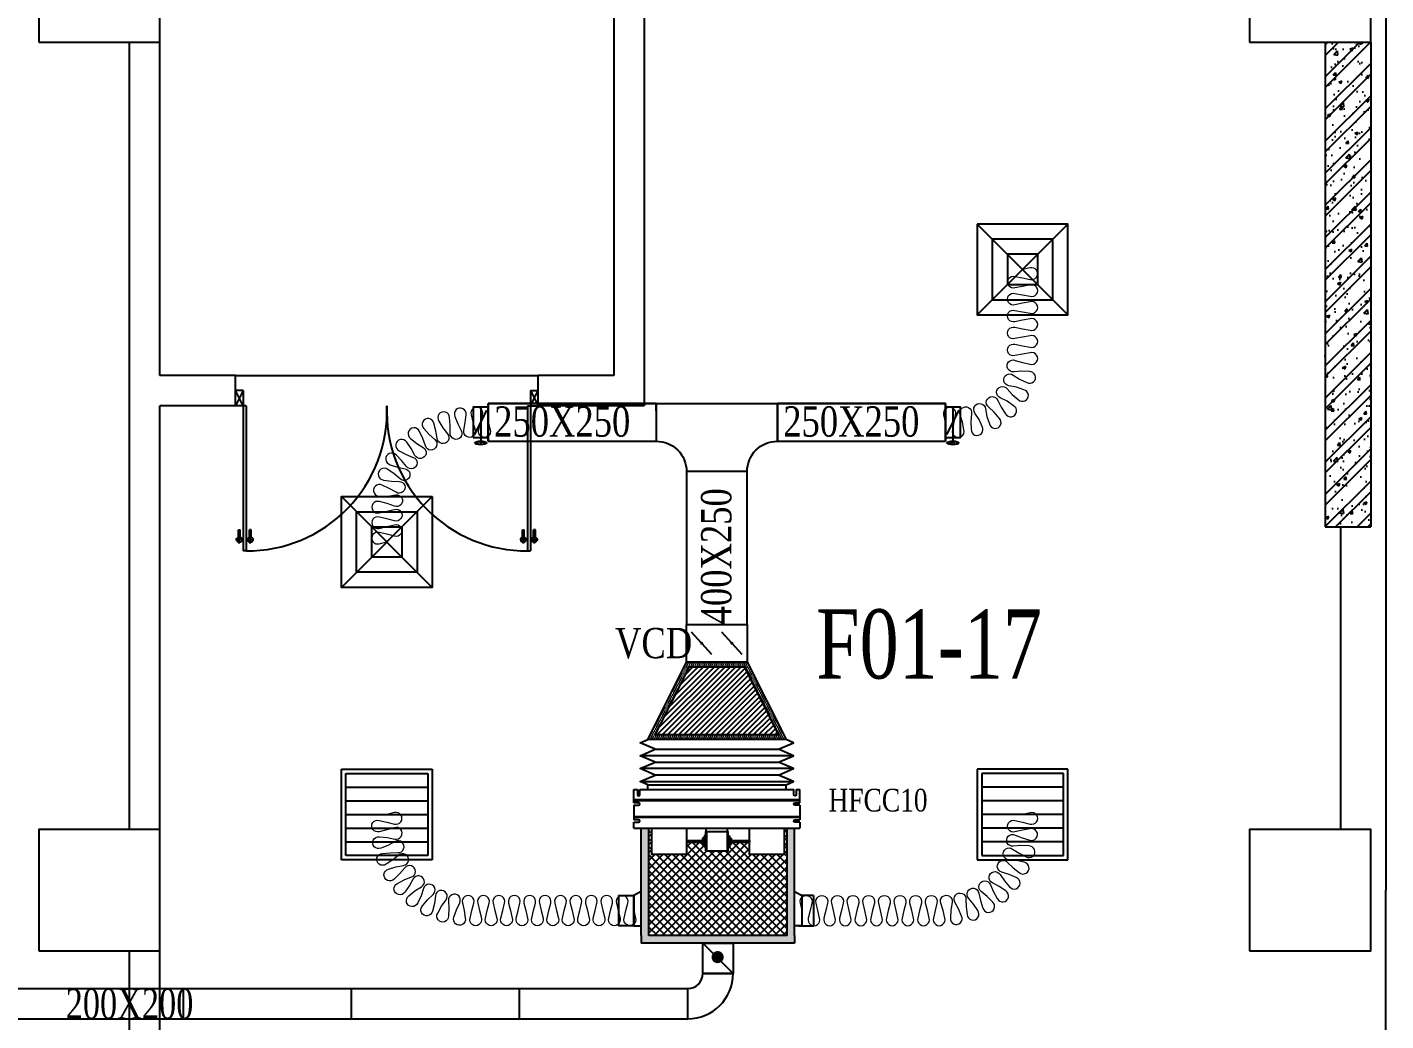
# Model space of a CAD drawing. Header units: metres. Extents: x 352651 to 1421851, y -87441 to -24441.
# Drawn here: x 390656 to 399633, y -41722 to -35160 of the extents above; entities that cross this region are included whole.
import ezdxf
from ezdxf.enums import TextEntityAlignment as Align

# ---------------------------------------------------------------- set-up
doc = ezdxf.new("R2010")
doc.units = ezdxf.units.M
doc.header["$LTSCALE"] = 300
doc.header["$MEASUREMENT"] = 0
for name, color, linetype in [('bat noi mem', 4, 'CONTINUOUS'), ('CUA', 8, 'CONTINUOUS'), ('CUAGIO', 2, 'CONTINUOUS'), ('HATCH', 145, 'CONTINUOUS'), ('KICH-THUOC', 9, 'CONTINUOUS'), ('KT', 1, 'CONTINUOUS'), ('THAY', 9, 'CONTINUOUS'), ('thiet bi', 11, 'CONTINUOUS'), ('TUONG', 7, 'CONTINUOUS'), ('vach', 6, 'CONTINUOUS')]:
    doc.layers.add(name, color=color, linetype=linetype)
doc.layers.add('noi mem', color=5, linetype='BATTING', lineweight=0)
doc.styles.add('PHU', font='vntimeh.shx', dxfattribs={"width": 0.8})
doc.styles.add('ROMANS', font='romans.shx', dxfattribs={"width": 0.75, "bigfont": 'romancvn.shx'})
doc.linetypes.add('BATTING', pattern='A,0.0001,-0.1,[134,ltypeshp.shx,S=0.1,R=0,X=-0.1,Y=0],-0.2,[134,ltypeshp.shx,S=0.1,R=180,X=0.1,Y=0],-0.1', length=0.4001)

# ---------------------------------------------------------------- blocks, each defined once
blk = doc.blocks.new('cot1')
at = {"layer": 'vach'}
blk.add_lwpolyline([(-400, -400), (400, -400), (400, 400), (-400, 400)], close=True, dxfattribs=at)
blk = doc.blocks.new('SAD')
at = {"layer": 'CUAGIO', "color": 8}
for p, q in [((-300, -300), (300, 300)), ((300, -300), (-300, 300))]:
    blk.add_line(p, q, dxfattribs=at)
at = {"layer": 'CUAGIO'}
blk.add_lwpolyline([(300, -300), (300, 300), (-300, 300), (-300, -300)], close=True, dxfattribs=at)
at = {"layer": 'CUAGIO', "color": 8}
for points in [[(200, -200), (200, 200), (-200, 200), (-200, -200)], [(100, -100), (100, 100), (-100, 100), (-100, -100)]]:
    blk.add_lwpolyline(points, close=True, dxfattribs=at)
blk = doc.blocks.new('SAG')
at = {"layer": 'CUAGIO'}
for p, q in [((-300, 300), (-300, -300)), ((300, 300), (-300, 300)), ((300, -300), (300, 300)), ((-300, -300), (300, -300))]:
    blk.add_line(p, q, dxfattribs=at)
at = {"layer": 'CUAGIO', "color": 8}
for p, q in [((-270, 270), (-270, -270)), ((270, 270), (-270, 270)), ((-180, -270), (-180, 270)), ((-90, -270), (-90, 270)), ((0, -270), (0, 270)), ((90, -270), (90, 270)), ((180, -270), (180, 270)), ((270, -270), (270, 270)), ((-270, -270), (270, -270))]:
    blk.add_line(p, q, dxfattribs=at)
blk = doc.blocks.new('1-van gio D200')
at = {"layer": 'CUAGIO'}
h = blk.add_hatch(dxfattribs=at)
h.set_pattern_fill('ANSI31', color=256, scale=100, style=0)
edge = h.paths.add_edge_path()
edge.add_ellipse((486127, -58494), major_axis=(-38.1, 0), ratio=0.310482, start_angle=0, end_angle=360, ccw=False)
for p, q in [((486167, -58437.3), (486087.1, -58277.5)), ((486127, -58257.4), (486127, -58494))]:
    blk.add_line(p, q, dxfattribs=at)
at = {"layer": 'CUAGIO', "const_width": 3}
for points in [[(486127, -58457.4), (486177, -58457.4), (486177, -58257.4), (486077, -58257.4), (486077, -58457.4), (486127, -58457.4)], [(486127, -58257.4), (486127, -58494)], [(486167, -58437.3), (486087.1, -58277.5)]]:
    blk.add_lwpolyline(points, dxfattribs=at)
at = {"layer": 'CUAGIO'}
blk.add_lwpolyline([(486177, -58457.4), (486077, -58457.4), (486077, -58257.4), (486177, -58257.4)], close=True, dxfattribs=at)
at = {"layer": 'CUAGIO', "const_width": 5.35}
blk.add_lwpolyline([(486130.7, -58357.4, -1), (486123.3, -58357.4, -1)], format="xyb", close=True, dxfattribs=at)
at = {"layer": 'CUAGIO', "extrusion": (0, 0, -1)}
blk.add_ellipse((486127, -58494), major_axis=(-38.1, 0), ratio=0.310482, start_param=-1.570796, end_param=4.712389, dxfattribs=at)

msp = doc.modelspace()

# ---------------------------------------------------------------- hatches: boundary and pattern name
at = {"layer": 'CUAGIO'}
h = msp.add_hatch(dxfattribs=at)
h.set_pattern_fill('DOTS', color=2, scale=200, style=0)
h.set_pattern_definition([(0, (-177892.273, 16382.928), (6.25, 12.5), [0, -12.5])])
h.paths.add_polyline_path([(395676.8, -41159.6), (394763.2, -41159.6), (394763.2, -40449.6), (394713.2, -40449.6), (394713.2, -41159.6), (394713.2, -41209.6), (395726.8, -41209.6), (395726.8, -41159.6), (395726.8, -40449.6), (395676.8, -40449.6)])
at = {"layer": 'CUAGIO', "ltscale": 1.5}
h = msp.add_hatch(dxfattribs=at)
h.set_pattern_fill('ANSI37', color=9, scale=300, style=0)
h.set_pattern_definition([(45, (7880.236, -950), (-26.5165043, 26.5165043), []), (135, (7880.236, -950), (-26.5165043, -26.5165043), [])])
h.paths.add_polyline_path([(395676.8, -41159.6), (395676.8, -40449.6), (395657.6, -40449.6), (395657.6, -40624.6), (395427.4, -40624.6), (395427.4, -40541.6), (395307.7, -40541.6), (395307.7, -40557.3), (395297.2, -40557.3), (395297.2, -40573.1), (395287.3, -40573.1), (395287.3, -40598, -1), (395280.8, -40600.1), (395144.7, -40600.1, -1), (395138.2, -40598), (395138.2, -40573.1), (395128.3, -40573.1), (395128.3, -40557.3), (395117.8, -40557.3), (395117.8, -40541.6), (395012.5, -40541.6), (395012.5, -40624.6), (394782.3, -40624.6), (394782.3, -40449.6), (394763.2, -40449.6), (394763.2, -41159.6)])
at = {"layer": 'HATCH', "linetype": 'Continuous'}
h = msp.add_hatch(dxfattribs=at)
h.set_pattern_fill('ANSI32,_O', color=256, scale=400)
h.set_pattern_definition([(45, (-89100, -347750.56), (-106.066017, 106.066017), []), (45, (-89029.29, -347750.56), (-106.066017, 106.066017), [])])
h.paths.add_polyline_path([(399432.5, -35259.6), (399232.5, -35259.6), (399232.5, -38459.6), (399432.5, -38459.6)])
h.paths.add_polyline_path([(399532.5, -35259.6), (399432.5, -35259.6), (399432.5, -38459.6), (399532.5, -38459.6)])
h = msp.add_hatch(dxfattribs=at)
h.set_pattern_fill('AR-CONC,_O', color=256, scale=30)
h.set_pattern_definition([(50, (-89100, -347750.56), (215.178055, -18.82564), [22.5, -247.5]), (355, (-89100, -347750.56), (-41.6254, 225.65764), [18, -198]), (100.4514, (-89082.07, -347752.12), (173.552815, 206.83186), [19.12206, -210.34263]), (46.1842, (-89100, -347690.56), (320.17231, -49.6557), [33.75, -371.25]), (96.6356, (-89073.32, -347694.7), (280.39881, 292.23536), [28.68309, -315.5139]), (351.1842, (-89100, -347690.56), (280.39858, 292.23558), [27, -297]), (21, (-89070, -347705.56), (179.072116, -120.785667), [22.5, -247.5]), (326, (-89070, -347705.56), (72.9946, 217.54501), [18, -198]), (71.4514, (-89055.08, -347715.62), (252.06679, 96.75915), [19.12206, -210.34263]), (37.5, (-89100, -347750.556), (3.647957, 99.868156), [0, -195.6, 0, -201, 0, -198.75]), (7.5, (-89100, -347750.56), (78.920861, 118.323514), [0, -114.6, 0, -191.1, 0, -75.75]), (327.5, (-89166.9, -347750.556), (160.146731, -6.766462), [0, -75, 0, -234, 0, -310.5]), (317.5, (-89196.9, -347750.56), (174.95585, 30.031495), [0, -97.5, 0, -155.4, 0, -220.5])])
h.paths.add_polyline_path([(399432.5, -35259.6), (399232.5, -35259.6), (399232.5, -38459.6), (399432.5, -38459.6)])
h.paths.add_polyline_path([(399532.5, -35259.6), (399432.5, -35259.6), (399432.5, -38459.6), (399532.5, -38459.6), (399532.5, -36888, -0.446657), (399499.2, -36858.2, -0.446657), (399532.5, -36828.4)])
at = {"layer": 'KICH-THUOC'}
h = msp.add_hatch(dxfattribs=at)
h.set_pattern_fill('DOTS', color=2, scale=200, style=0)
h.set_pattern_definition([(0, (-203304.338, -1218.766), (6.25, 12.5), [0, -12.5])])
h.paths.add_polyline_path([(395621, -39834.1), (394804.5, -39834.1), (395031.2, -39384.1), (395394.3, -39384.1)], flags=16)
h.paths.add_polyline_path([(395669.8, -39864.1), (394755.8, -39864.1), (395012.8, -39354.1), (395412.8, -39354.1)])
h = msp.add_hatch(dxfattribs=at)
h.set_pattern_fill('ANSI31', color=2, scale=200, style=0)
h.set_pattern_definition([(45, (-203304.338, -534.07), (-17.6776695, 17.6776695), [])])
h.paths.add_polyline_path([(395621, -39834.1), (394804.5, -39834.1), (395031.2, -39384.1), (395394.3, -39384.1)])

# ---------------------------------------------------------------- linework, layer by layer
at = {"layer": 'bat noi mem'}
for p, q in [((395669.8, -39864.1), (394755.8, -39864.1)), ((394805.8, -39928.4), (395619.8, -39928.4)), ((395719.8, -39971.2), (394705.8, -39971.2)), ((394805.8, -40014.1), (395619.8, -40014.1)), ((395719.8, -40056.9), (394705.8, -40056.9)), ((395619.8, -40099.8), (394805.8, -40099.8)), ((394705.8, -40142.6), (395719.8, -40142.6))]:
    msp.add_line(p, q, dxfattribs=at)
for points in [[(394755.8, -40164.1), (394705.8, -40142.6), (394805.8, -40099.8), (394705.8, -40056.9), (394805.8, -40014.1), (394705.8, -39971.2), (394805.8, -39928.4), (394705.8, -39885.5), (394755.8, -39864.1)], [(395669.8, -40164.1), (395719.8, -40142.6), (395619.8, -40099.8), (395719.8, -40056.9), (395619.8, -40014.1), (395719.8, -39971.2), (395619.8, -39928.4), (395719.8, -39885.5), (395669.8, -39864.1)]]:
    msp.add_lwpolyline(points, dxfattribs=at)
at = {"layer": 'CUA'}
for p, q in [((392032.5, -37659.6), (392032.5, -37559.6)), ((392082.5, -37559.6), (392032.5, -37659.6)), ((392082.5, -37659.6), (392032.5, -37559.6)), ((392082.5, -37559.6), (392032.5, -37559.6)), ((392082.5, -37559.6), (392082.5, -37659.6)), ((393982.5, -37559.6), (393982.5, -37659.6)), ((393982.5, -37559.6), (394032.5, -37659.6)), ((393982.5, -37659.6), (394032.5, -37559.6)), ((393982.5, -37559.6), (394032.5, -37559.6)), ((392082.5, -37659.6), (392032.5, -37659.6)), ((392082.5, -37659.6), (392082.5, -38618.6)), ((392102.5, -37659.6), (392082.5, -37659.6)), ((392102.5, -37659.6), (392102.5, -38618.6)), ((393962.5, -37659.6), (393962.5, -38618.6)), ((393962.5, -37659.6), (393982.5, -37659.6)), ((393982.5, -37659.6), (393982.5, -38618.6)), ((393982.5, -37659.6), (394032.5, -37659.6)), ((392051.5, -38478.5), (392063.3, -38478.5)), ((392051.5, -38527.7), (392051.5, -38478.5)), ((392063.3, -38527.7), (392063.3, -38478.5)), ((392124.4, -38527.7), (392124.4, -38478.5)), ((392136.2, -38478.5), (392124.4, -38478.5)), ((392136.2, -38527.7), (392136.2, -38478.5)), ((393928.9, -38527.7), (393928.9, -38478.5)), ((393928.9, -38478.5), (393940.7, -38478.5)), ((393940.7, -38527.7), (393940.7, -38478.5)), ((394013.6, -38478.5), (394001.7, -38478.5)), ((394001.7, -38527.7), (394001.7, -38478.5)), ((394013.6, -38527.7), (394013.6, -38478.5)), ((392082, -38544), (392032.8, -38544)), ((392057.4, -38570.1), (392057.4, -38515.2)), ((392105.6, -38544), (392154.8, -38544)), ((392130.3, -38570.1), (392130.3, -38515.2)), ((393959.4, -38544), (393910.2, -38544)), ((393934.8, -38570.1), (393934.8, -38515.2)), ((393983, -38544), (394032.2, -38544)), ((394007.7, -38570.1), (394007.7, -38515.2)), ((392102.5, -38618.6), (392082.5, -38618.6)), ((393962.5, -38618.6), (393982.5, -38618.6))]:
    msp.add_line(p, q, dxfattribs=at)
for centre in [(392057.4, -38544), (392130.3, -38544), (393934.8, -38544), (394007.7, -38544)]:
    msp.add_circle(centre, 17.3, dxfattribs=at)
for centre, start, end in [((392110.4, -37695.8), 269.51221, 2.25101), ((393954.7, -37695.8), 177.74899, 270.48779)]:
    msp.add_arc(centre, 922.9, start, end, dxfattribs=at)
at = {"layer": 'CUAGIO'}
for p, q in [((393702.8, -37894.1), (393702.8, -37644.1)), ((393702.8, -37644.1), (394812.8, -37644.1)), ((394812.8, -37644.1), (393702.8, -37644.1)), ((393702.8, -37644.1), (393702.8, -37894.1)), ((394812.8, -37644.1), (394812.8, -37894.1)), ((394812.8, -37644.1), (394812.8, -37894.1)), ((394812.8, -37694.1), (394812.8, -37644.1)), ((395612.8, -37644.1), (395612.8, -37894.1)), ((395612.8, -37644.1), (395612.8, -37894.1)), ((395612.8, -37894.1), (395612.8, -37644.1)), ((396722.8, -37644.1), (395612.8, -37644.1)), ((395612.8, -37894.1), (395612.8, -37644.1)), ((395612.8, -37644.1), (396722.8, -37644.1)), ((396722.8, -37894.1), (396722.8, -37644.1)), ((396722.8, -37644.1), (396722.8, -37894.1)), ((395179.7, -39303.4), (395045.8, -39154.8)), ((395379.7, -39303.4), (395245.8, -39154.8)), ((394713.2, -41159.6), (394713.2, -40449.6)), ((394763.2, -40449.6), (394763.2, -40449.6)), ((394763.2, -41159.6), (394763.2, -40449.6)), ((395676.8, -40449.6), (395676.8, -40449.6)), ((395676.8, -41159.6), (395676.8, -40449.6)), ((395726.8, -41159.6), (395726.8, -40449.6)), ((394563.5, -40894.3), (394563.5, -41094.3)), ((394663.2, -40894.3), (394663.2, -41094.3)), ((394663.2, -41094.3), (394663.2, -40894.3)), ((394663.2, -41094.3), (394663.2, -40894.3)), ((395776.8, -41094.3), (395776.8, -40894.3)), ((395851.4, -40894.3), (395851.4, -41094.3)), ((394663.2, -41094.3), (394563.5, -41094.3)), ((395751.8, -41094.3), (395851.4, -41094.3)), ((395726.8, -41209.6), (394713.2, -41209.6)), ((395120, -41409.6), (395120, -41209.6)), ((395320, -41209.6), (395120, -41209.6)), ((395120, -41209.6), (395320, -41409.6)), ((395120, -41209.6), (395320, -41209.6)), ((395320, -41209.6), (395320, -41409.6)), ((395120, -41409.6), (395320, -41409.6)), ((395120, -41409.6), (395320, -41409.6)), ((388360, -41509.6), (395020, -41509.6)), ((388150, -41709.6), (395020, -41709.6))]:
    msp.add_line(p, q, dxfattribs=at)
at = {"layer": 'CUAGIO', "ltscale": 1.5}
msp.add_line((394812.8, -37644.1), (395612.8, -37644.1), dxfattribs=at)
at = {"layer": 'CUAGIO', "color": 2}
for p, q in [((395412.8, -38094.1), (395012.8, -38094.1)), ((394713.2, -41159.6), (394713.2, -41209.6)), ((395676.8, -41159.6), (394763.2, -41159.6)), ((395726.8, -41159.6), (395726.8, -41209.6)), ((395320, -41409.6), (395120, -41409.6))]:
    msp.add_line(p, q, dxfattribs=at)
for points in [[(393702.8, -37644.1), (394812.8, -37644.1)], [(395612.8, -37644.1), (396722.8, -37644.1)]]:
    msp.add_lwpolyline(points, dxfattribs=at)
msp.add_lwpolyline([(393702.8, -37894.1), (394812.8, -37894.1, -0.414214), (395012.8, -38094.1), (395012.8, -39104.1), (395412.8, -39104.1), (395412.8, -38094.1, -0.414214), (395612.8, -37894.1), (396722.8, -37894.1)], format="xyb", dxfattribs=at)
at = {"layer": 'CUAGIO'}
for points in [[(395012.8, -39104.1), (395412.8, -39104.1), (395412.8, -39354.1), (395012.8, -39354.1)], [(395669.8, -39864.1), (394755.8, -39864.1), (395012.8, -39354.1), (395412.8, -39354.1)], [(395621, -39834.1), (394804.5, -39834.1), (395031.2, -39384.1), (395394.3, -39384.1)]]:
    msp.add_lwpolyline(points, close=True, dxfattribs=at)
for points, const_width in [([(395107.8, -39229.1, 1), (395117.8, -39229.1, 1)], 10), ([(395307.8, -39229.1, 1), (395317.8, -39229.1, 1)], 10), ([(395197.8, -41301.8, 1), (395237.8, -41301.8, 1)], 40)]:
    msp.add_lwpolyline(points, format="xyb", close=True, dxfattribs=dict(at, const_width=const_width))
for points in [[(394563.5, -40894.3), (394663.2, -40894.3)], [(394713.2, -40869), (394663.2, -40894.3)], [(395726.8, -40869), (395776.8, -40894.3)], [(395851.4, -40894.3), (395776.8, -40894.3)], [(394663.2, -41094.3), (394713.2, -41094.3)], [(395776.8, -41094.3), (395726.8, -41094.3)]]:
    msp.add_lwpolyline(points, dxfattribs=at)
for radius in [100, 300]:
    msp.add_arc((395020, -41409.6), radius, 270, 0, dxfattribs=at)
at = {"layer": 'KICH-THUOC', "color": 2}
for p, q in [((395120, -41409.6), (395320, -41409.6)), ((391690, -41709.6), (391690, -41509.6)), ((392800, -41709.6), (392800, -41509.6)), ((393910, -41709.6), (393910, -41509.6)), ((395020, -41709.6), (395020, -41509.6)), ((395020, -41709.6), (395020, -41509.6))]:
    msp.add_line(p, q, dxfattribs=at)
at = {"layer": 'noi mem', "linetype": 'ByBlock', "ltscale": 1.5}
for points in [[(396722.8, -37769.1), (396713.2, -37719.1, -1.333333), (396788.2, -37719.1), (396778.7, -37769.1), (396769.4, -37819.2, 1.333333), (396844.4, -37818.9), (396834.7, -37768.9), (396820.4, -37721, -1.333333), (396895.1, -37713.7), (396890.4, -37763.4), (396892.9, -37815.2, 1.333333), (396965.9, -37797.8), (396944.8, -37750.5), (396918.1, -37708.2, -1.333333), (396988, -37681), (396996.9, -37730.2), (397013.3, -37779.4, 1.333333), (397078.9, -37743), (397045.8, -37703), (397008.7, -37669.5, -1.333333), (397068.7, -37624.5), (397090.5, -37669.5), (397119.6, -37712.4, 1.333333), (397172.9, -37659.6), (397130.3, -37630.1), (397085.5, -37607.9, -1.333333), (397131.1, -37548.3), (397164.3, -37585.7), (397203.9, -37619.2, 1.333333), (397240.9, -37554), (397191.9, -37537.1), (397142.9, -37527.7, -1.333333), (397170.7, -37458.1), (397212.7, -37485.2), (397259.9, -37506.7, 1.333333), (397278, -37433.9), (397226.2, -37430.9), (397176.4, -37435.1, -1.333333), (397184.5, -37360.6), (397232.2, -37375.3), (397282.3, -37385.1, 1.333333), (397282.7, -37310.1), (397232.5, -37319.3), (397182.5, -37328.8, -1.333333), (397182.5, -37253.8), (397232.5, -37263.3), (397282.5, -37272.9, 1.333333), (397282.5, -37197.9), (397232.5, -37207.4), (397182.5, -37216.9, -1.333333), (397182.5, -37141.9), (397232.5, -37151.4), (397282.5, -37160.9, 1.333333), (397282.5, -37085.9), (397232.5, -37095.4), (397182.5, -37104.9, -1.333333), (397182.5, -37029.9), (397232.5, -37039.4), (397282.5, -37049, 1.333333), (397282.5, -36974), (397232.5, -36983.5), (397182.5, -36993, -1.333333), (397182.5, -36918), (397232.5, -36927.5), (397282.5, -36937, 1.333333), (397282.5, -36862), (397232.5, -36871.5), (397182.5, -36881, -1.333333), (397182.5, -36806), (397232.5, -36815.5), (397282.5, -36825.1, 1.333333), (397282.5, -36750.1), (397232.5, -36759.6)], [(393702.8, -37769.1), (393715, -37819, -1.333333), (393640, -37819.2), (393652.1, -37769.1), (393664.2, -37719.1, 1.333333), (393589.2, -37719.2), (393601.5, -37769.2), (393616, -37818, -1.333333), (393541.1, -37821.6), (393550.9, -37771.6), (393556.1, -37719.9, 1.333333), (393481.8, -37730.1), (393500.8, -37778.5), (393523.7, -37824, -1.333333), (393450.6, -37840.8), (393451.5, -37789.9), (393447.4, -37738, 1.333333), (393376.1, -37761.2), (393403.3, -37805.5), (393433.9, -37846.2, -1.333333), (393364.9, -37875.6), (393356.8, -37825.4), (393343.6, -37775, 1.333333), (393277.5, -37810.5), (393312.2, -37849.3), (393349.5, -37883.9, -1.333333), (393286.8, -37925.1), (393269.8, -37877), (393248, -37829.8, 1.333333), (393189.2, -37876.4), (393230.1, -37908.4), (393273, -37936, -1.333333), (393218.5, -37987.5), (393193.4, -37943.2), (393163.6, -37900.6, 1.333333), (393113.9, -37956.8), (393159.9, -37981.2), (393206.9, -38000.7, -1.333333), (393162.4, -38061), (393129.8, -38021.9), (393093, -37985.2, 1.333333), (393054, -38049.3), (393103.5, -38065.1), (393153.3, -38076.1, -1.333333), (393120.1, -38143.3), (393081.2, -38110.6), (393038.4, -38080.9, 1.333333), (393011.4, -38150.9), (393062.9, -38157.8), (393113.8, -38159.7, -1.333333), (393093.1, -38231.8), (393048.9, -38206.4), (393001.6, -38184.8, 1.333333), (392987.3, -38258.4), (393039.3, -38256.1), (393089.7, -38249, -1.333333), (393082, -38323.6), (393034.1, -38306.4), (392984, -38293.2, 1.333333), (392982.5, -38368.2), (393033.1, -38357), (393083.1, -38345, -1.333333), (393082.9, -38420), (393033, -38407.7), (392983, -38395.3, 1.333333), (392982.8, -38470.3), (393032.8, -38458.3), (393082.8, -38446.3, -1.333333), (393082.6, -38521.3), (393032.7, -38508.9), (392982.7, -38496.6, 1.333333), (392982.5, -38571.6), (393032.5, -38559.6)], [(394663.2, -40994.3), (394675.2, -41044.3, -1.333333), (394600.2, -41044.3), (394612.3, -40994.3), (394624.3, -40944.3, 1.333333), (394549.3, -40944.3), (394561.4, -40994.3), (394573.4, -41044.3, -1.333333), (394498.4, -41044.3), (394510.5, -40994.3), (394522.5, -40944.3, 1.333333), (394447.5, -40944.3), (394459.6, -40994.3), (394471.6, -41044.3, -1.333333), (394396.6, -41044.3), (394408.7, -40994.3), (394420.7, -40944.3, 1.333333), (394345.7, -40944.3), (394357.8, -40994.3), (394369.8, -41044.3, -1.333333), (394294.8, -41044.3), (394306.9, -40994.3), (394318.9, -40944.3, 1.333333), (394243.9, -40944.3), (394256, -40994.3), (394268, -41044.3, -1.333333), (394193, -41044.3), (394205.1, -40994.3), (394217.1, -40944.3, 1.333333), (394142.1, -40944.3), (394154.2, -40994.3), (394166.2, -41044.3, -1.333333), (394091.2, -41044.3), (394103.3, -40994.3), (394115.3, -40944.3, 1.333333), (394040.3, -40944.3), (394052.4, -40994.3), (394064.5, -41044.3, -1.333333), (393989.5, -41044.3), (394001.5, -40994.3), (394013.6, -40944.3, 1.333333), (393938.6, -40944.3), (393950.6, -40994.3), (393962.7, -41044.3, -1.333333), (393887.7, -41044.3), (393899.7, -40994.3), (393911.8, -40944.3, 1.333333), (393836.8, -40944.3), (393848.8, -40994.3), (393860.9, -41044.3, -1.333333), (393785.9, -41044.3), (393797.9, -40994.3), (393810, -40944.3, 1.333333), (393735, -40944.3), (393747, -40994.3), (393759.1, -41044.3, -1.333333), (393684.1, -41044.3), (393696.1, -40994.3), (393708.2, -40944.3, 1.333333), (393633.2, -40944.3), (393645.2, -40994.3), (393657.3, -41044.3, -1.333333), (393582.3, -41044.3), (393594.3, -40994.3), (393606.9, -40944.7, 1.333333), (393531.9, -40943.9), (393543.4, -40993.7), (393550.8, -41045.2, -1.333333), (393476.1, -41038.3), (393492.8, -40989.1), (393513.8, -40942.8, 1.333333), (393440.1, -40928.8), (393442.8, -40979.6), (393440.3, -41031.5, -1.333333), (393368.3, -41010.6), (393393.9, -40965.4), (393423.4, -40923.9, 1.333333), (393353.6, -40896.3), (393346.6, -40946.7), (393334.3, -40997.2, -1.333333), (393267.6, -40963), (393301.4, -40923.5), (393338.1, -40888.3, 1.333333), (393274.9, -40848), (393258.5, -40896.1), (393236.8, -40943.4, -1.333333), (393177.7, -40897.2), (393218.4, -40864.8), (393261.1, -40837.2, 1.333333), (393206.6, -40785.6), (393181.4, -40829.8), (393151.2, -40872.2, -1.333333), (393101.9, -40815.6), (393148, -40791.5), (393195.2, -40772.5, 1.333333), (393151.5, -40711.5), (393118.3, -40750.1), (393080.7, -40786, -1.333333), (393043, -40721.2), (393092.8, -40706.1), (393142.7, -40696.4, 1.333333), (393111.3, -40628.3), (393071.5, -40659.9), (393027.7, -40688, -1.333333), (393002.9, -40617.2), (393054.7, -40611.9), (393105.5, -40611.8, 1.333333), (393087.6, -40539), (393042.5, -40562.5), (392994.2, -40581.8, -1.333333), (392983.3, -40507.6), (393035.1, -40512.2), (393085.1, -40521.7, 1.333333), (393081.2, -40446.8), (393032.5, -40461.4), (392982.5, -40473.4, -1.333333), (392982.5, -40398.4), (393032.5, -40410.5), (393082.5, -40422.5, 1.333333), (393082.5, -40347.5), (393032.5, -40359.6)], [(395776.8, -40994.3), (395765.1, -40944.3, -1.333333), (395840.1, -40944.3), (395828.4, -40994.3), (395816.8, -41044.3, 1.333333), (395891.8, -41044.3), (395880.1, -40994.3), (395868.5, -40944.3, -1.333333), (395943.5, -40944.3), (395931.8, -40994.3), (395920.2, -41044.3, 1.333333), (395995.2, -41044.3), (395983.5, -40994.3), (395971.9, -40944.3, -1.333333), (396046.9, -40944.3), (396035.2, -40994.3), (396023.6, -41044.3, 1.333333), (396098.6, -41044.3), (396086.9, -40994.3), (396075.3, -40944.3, -1.333333), (396150.3, -40944.3), (396138.6, -40994.3), (396127, -41044.3, 1.333333), (396202, -41044.3), (396190.3, -40994.3), (396178.6, -40944.3, -1.333333), (396253.6, -40944.3), (396242, -40994.3), (396230.3, -41044.3, 1.333333), (396305.3, -41044.3), (396293.7, -40994.3), (396282, -40944.3, -1.333333), (396357, -40944.3), (396345.4, -40994.3), (396333.7, -41044.3, 1.333333), (396408.7, -41044.3), (396397.1, -40994.3), (396385.4, -40944.3, -1.333333), (396460.4, -40944.3), (396448.8, -40994.3), (396437.1, -41044.3, 1.333333), (396512.1, -41044.3), (396500.5, -40994.3), (396488.8, -40944.3, -1.333333), (396563.8, -40944.3), (396552.2, -40994.3), (396540.5, -41044.3, 1.333333), (396615.5, -41044.3), (396603.8, -40994.3), (396592.2, -40944.3, -1.333333), (396667.2, -40944.3), (396655.5, -40994.3), (396644, -41044.3, 1.333333), (396719, -41044.2), (396707.2, -40994.2), (396692.3, -40945.7, -1.333333), (396767.2, -40940.7), (396758.8, -40990.8), (396755.5, -41042.6, 1.333333), (396829.5, -41030.5), (396809.8, -40982.4), (396785.9, -40937.7, -1.333333), (396858.3, -40918.4), (396859.7, -40969.2), (396866.4, -41020.7, 1.333333), (396936.7, -40994.5), (396908.2, -40951.1), (396876.1, -40911.8, -1.333333), (396943.5, -40879), (396954.6, -40928.5), (396971.1, -40977.8, 1.333333), (397035.1, -40938.7), (396998.7, -40901.6), (396959.7, -40869.2, -1.333333), (397019.6, -40824), (397040, -40870.5), (397065.6, -40915.6, 1.333333), (397120.9, -40864.9), (397078, -40835.5), (397033.5, -40811.2, -1.333333), (397083.6, -40755.4), (397112.5, -40797.1), (397146.4, -40836.5, 1.333333), (397190.9, -40776.1), (397143.2, -40755.5), (397094.8, -40740.2, -1.333333), (397133.2, -40675.8), (397169.7, -40711.1), (397210.5, -40743.3, 1.333333), (397242.5, -40675.4), (397191.7, -40664.4), (397141.3, -40658.7, -1.333333), (397166.7, -40588.1), (397209.2, -40615.7), (397255.4, -40639.5, 1.333333), (397273.8, -40566.8), (397221.9, -40565.6), (397171.3, -40569.7, -1.333333), (397182.6, -40495.6), (397229.7, -40514.5), (397279.6, -40529, 1.333333), (397283.7, -40454.1), (397232.5, -40463), (397182.5, -40474.6, -1.333333), (397182.5, -40399.6), (397232.5, -40411.3), (397282.5, -40422.9, 1.333333), (397282.5, -40347.9), (397232.5, -40359.6)]]:
    msp.add_lwpolyline(points, format="xyb", dxfattribs=at)
at = {"layer": 'THAY'}
msp.add_line((392032.5, -37459.6), (394032.5, -37459.6), dxfattribs=at)
at = {"layer": 'thiet bi'}
for p, q in [((394663.8, -40283.1), (394663.8, -40195.6)), ((394663.8, -40195.6), (394687.8, -40195.6)), ((394703.8, -40195.6), (395721.8, -40195.6)), ((394755.8, -40195.6), (394755.8, -40164.1)), ((394755.8, -40164.1), (395669.8, -40164.1)), ((395669.8, -40195.6), (395669.8, -40164.1)), ((395737.8, -40195.6), (395761.8, -40195.6)), ((395761.8, -40283.1), (395761.8, -40195.6)), ((394663.8, -40261.6), (395761.8, -40261.6)), ((394663.8, -40266.6), (395761.8, -40266.6)), ((394663.8, -40372.6), (395761.8, -40372.6)), ((394663.8, -40377.6), (395761.8, -40377.6)), ((394663.8, -40449.6), (394663.8, -40410.1)), ((394663.8, -40449.6), (395761.8, -40449.6)), ((395141.4, -40471.7), (395141.4, -40449.6)), ((395144.7, -40474), (395144.7, -40600.1)), ((395280.8, -40474), (395280.8, -40600.1)), ((395284.1, -40471.7), (395284.1, -40449.6)), ((395761.8, -40410.1), (395761.8, -40449.6)), ((395012.5, -40532.5), (395117.8, -40532.5)), ((395012.5, -40541.6), (395117.8, -40541.6)), ((395117.8, -40516.9), (395117.8, -40557.3)), ((395128.3, -40516.9), (395117.8, -40516.9)), ((395128.3, -40557.3), (395117.8, -40557.3)), ((395128.3, -40501.1), (395128.3, -40573.1)), ((395138.2, -40501.1), (395128.3, -40501.1)), ((395287.3, -40501.1), (395297.2, -40501.1)), ((395297.2, -40501.1), (395297.2, -40573.1)), ((395297.2, -40516.9), (395307.7, -40516.9)), ((395297.2, -40557.3), (395307.7, -40557.3)), ((395307.7, -40516.9), (395307.7, -40557.3)), ((395307.7, -40532.5), (395427.4, -40532.5)), ((395307.7, -40541.6), (395427.4, -40541.6)), ((395427.4, -40532.5), (395427.4, -40541.6)), ((395138.2, -40573.1), (395128.3, -40573.1)), ((395287.3, -40573.1), (395297.2, -40573.1))]:
    msp.add_line(p, q, dxfattribs=at)
for points in [[(394687.8, -40195.6), (394687.8, -40227.6, 1), (394703.8, -40227.6), (394703.8, -40195.6)], [(395737.8, -40195.6), (395737.8, -40227.6, -1), (395721.8, -40227.6), (395721.8, -40195.6)], [(394663.8, -40299.1), (394695.8, -40299.1, 1), (394695.8, -40283.1), (394663.8, -40283.1)], [(395761.8, -40299.1), (395729.8, -40299.1, -1), (395729.8, -40283.1), (395761.8, -40283.1)], [(394663.8, -40410.1), (394695.8, -40410.1, 1), (394695.8, -40394.1), (394663.8, -40394.1)], [(395761.8, -40410.1), (395729.8, -40410.1, -1), (395729.8, -40394.1), (395761.8, -40394.1)]]:
    msp.add_lwpolyline(points, format="xyb", dxfattribs=at)
for points in [[(394663.8, -40299.1), (394663.8, -40394.1)], [(395761.8, -40299.1), (395761.8, -40394.1)]]:
    msp.add_lwpolyline(points, dxfattribs=at)
for points in [[(395012.5, -40624.6), (394782.3, -40624.6), (394782.3, -40449.6), (395012.5, -40449.6)], [(395138.2, -40600.1), (395287.3, -40600.1), (395287.3, -40474), (395138.2, -40474)], [(395657.6, -40624.6), (395427.4, -40624.6), (395427.4, -40449.6), (395657.6, -40449.6)]]:
    msp.add_lwpolyline(points, close=True, dxfattribs=at)
for centre, start, end in [((395141.4, -40475.1), 18.04953, 161.95047), ((395284.1, -40475.1), 18.04953, 161.95047), ((395141.4, -40599.1), 198.04953, 341.95047), ((395284.1, -40599.1), 198.04953, 341.95047)]:
    msp.add_arc(centre, 3.41, start, end, dxfattribs=at)
at = {"layer": 'TUONG'}
for p, q in [((394532.5, -34359.6), (394532.5, -37459.6)), ((399632.5, -34359.6), (399632.5, -40859.6)), ((394732.5, -34559.6), (394732.5, -37659.6)), ((391332.5, -40459.6), (391332.5, -35259.6)), ((391532.5, -37459.6), (391532.5, -35259.6)), ((399432.5, -35259.6), (399532.5, -35259.6)), ((392032.5, -37459.6), (391532.5, -37459.6)), ((392032.5, -37659.6), (392032.5, -37459.6)), ((394532.5, -37459.6), (394032.5, -37459.6)), ((394032.5, -37659.6), (394032.5, -37459.6)), ((391532.5, -48459.6), (391532.5, -37659.6)), ((392032.5, -37659.6), (391532.5, -37659.6)), ((394732.5, -37659.6), (394032.5, -37659.6)), ((399332.5, -38459.6), (399332.5, -40459.6)), ((399632.5, -49259.6), (399632.5, -40859.6)), ((391332.5, -48459.6), (391332.5, -41259.6))]:
    msp.add_line(p, q, dxfattribs=at)
at = {"layer": 'vach'}
for p, q in [((399232.5, -35259.6), (399232.5, -38459.6)), ((399532.5, -35259.6), (399532.5, -38459.6)), ((399232.5, -38459.6), (399532.5, -38459.6))]:
    msp.add_line(p, q, dxfattribs=at)

# ---------------------------------------------------------------- block references
at = {"layer": 'CUAGIO'}
for name, p, rotation in [('SAD', (397232.5, -36759.6), 180), ('SAG', (397232.5, -40359.6), 90)]:
    msp.add_blockref(name, p, dxfattribs=dict(at, rotation=rotation))
at = {"layer": 'CUAGIO', "xscale": -1}
for p in [(879779.8, 20588.3), (882899.8, 20588.3)]:
    msp.add_blockref('1-van gio D200', p, dxfattribs=at)
for name, p, rotation in [('SAD', (393032.5, -38559.6), 180), ('SAG', (393032.5, -40359.6), 270)]:
    msp.add_blockref(name, p, dxfattribs=dict(at, rotation=rotation))
at = {"layer": 'vach'}
for p in [(391132.5, -34859.6), (399132.5, -34859.6), (391132.5, -40859.6), (399132.5, -40859.6)]:
    msp.add_blockref('cot1', p, dxfattribs=at)

# ---------------------------------------------------------------- texts
at = {"layer": 'CUAGIO', "color": 2, "style": 'PHU', "width": 0.75}
msp.add_text('200x200', height=200, dxfattribs=at).set_placement((391332.5, -41709.6), align=Align.CENTER)
at = {"layer": 'CUAGIO', "color": 2, "char_height": 200, "attachment_point": 1, "style": 'PHU'}
for s, insert, width in [('250x250', (393741.4, -37663.8), 1510.549), ('250x250', (395651.4, -37663.8), 1510.549), ('VCD', (394540, -39127.5), 439.881)]:
    msp.add_mtext(s, dxfattribs=dict(at, insert=insert, width=width))
at = {"layer": 'CUAGIO', "color": 2, "insert": (395108.5, -39104.1), "char_height": 200, "width": 1355.253, "attachment_point": 1, "rotation": 90, "style": 'PHU'}
msp.add_mtext('400x250', dxfattribs=at)
at = {"layer": 'KT', "ltscale": 1.5, "insert": (395868.6, -39005.5), "char_height": 456.096, "width": 2517.297, "attachment_point": 1, "style": 'ROMANS'}
msp.add_mtext('{\\fTimes New Roman|b0|i0|c0|p18;F01-17}', dxfattribs=at)
at = {"layer": 'thiet bi', "insert": (395950.2, -40190), "char_height": 150, "width": 679.92, "attachment_point": 1, "style": 'PHU'}
msp.add_mtext('hfcc10', dxfattribs=at)

doc.saveas('drawing.dxf')
